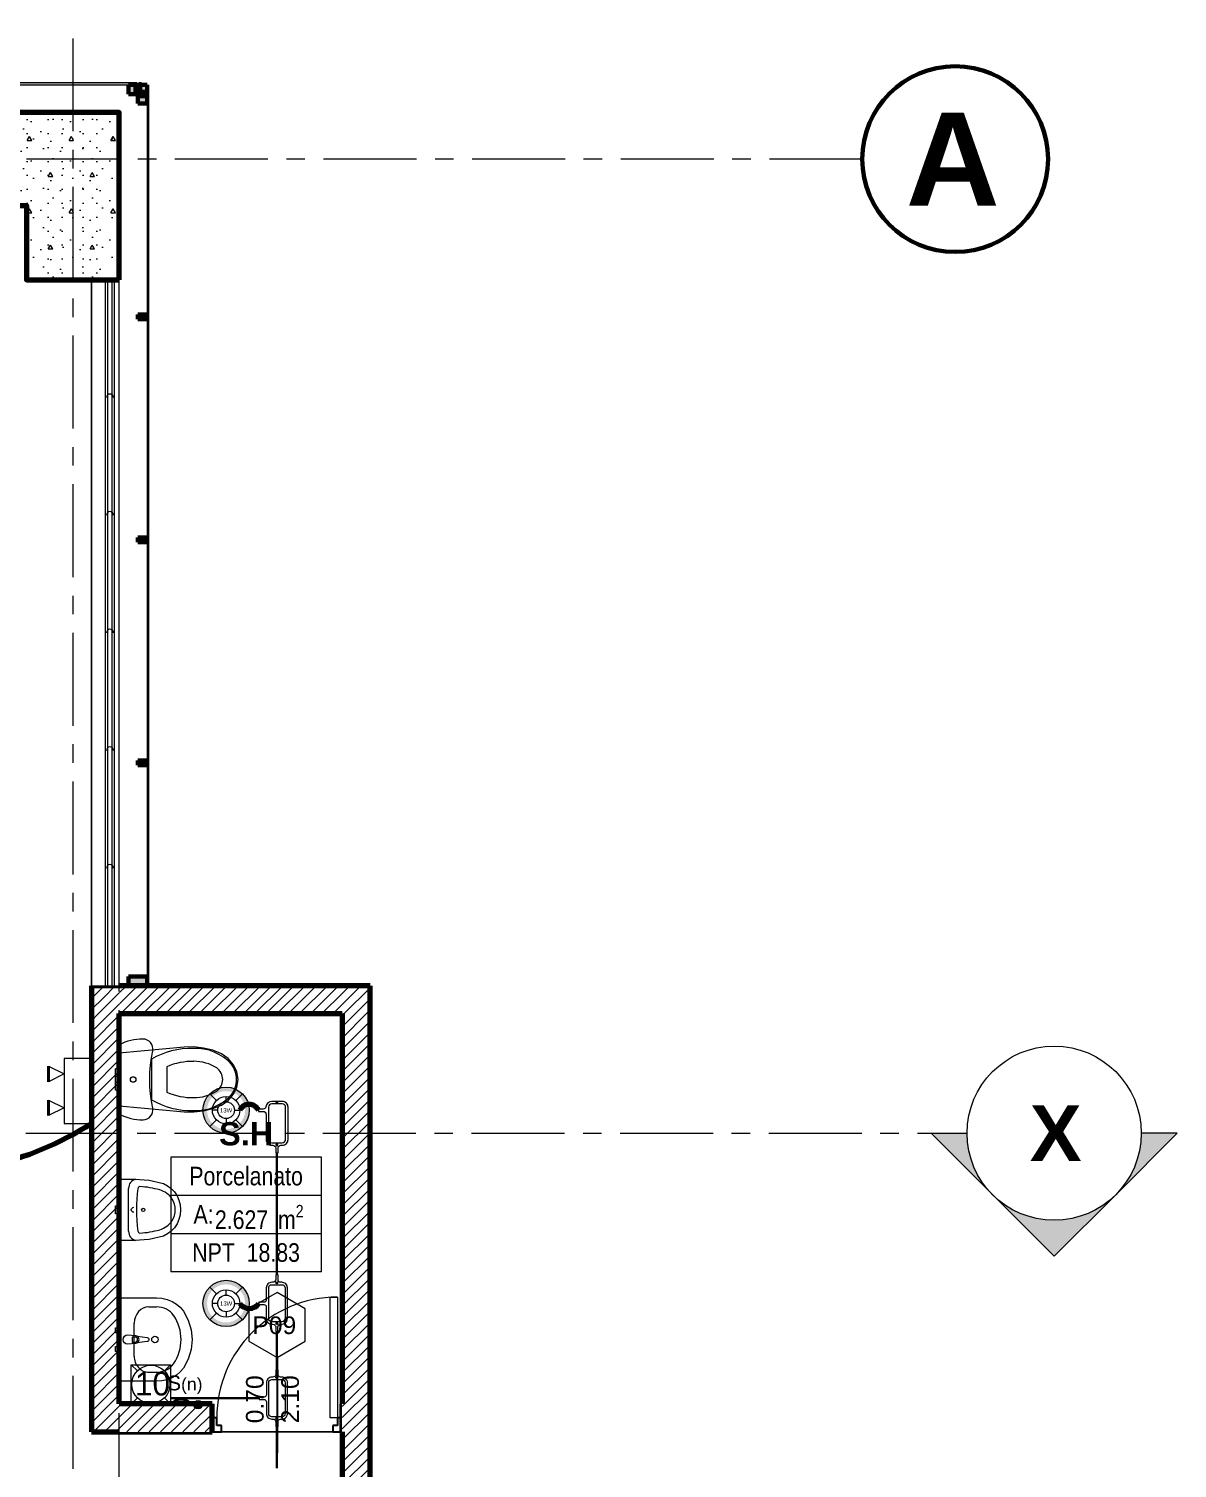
# Model space of a CAD drawing. Header units: inches. Extents: x -38 to 5698, y -33 to 92.
# Drawn here: x 421.08 to 427.27, y 32.6 to 40.35 of the extents above; entities that cross this region are included whole.
import ezdxf
from ezdxf.lldxf.tags import DXFTag

# ---------------------------------------------------------------- set-up
doc = ezdxf.new("R2010")
doc.units = ezdxf.units.IN
doc.header["$MEASUREMENT"] = 0
doc.set_wipeout_variables(frame=1)
for name, pattern in [('CONTINUA', [0]), ('Hidden Line', [0.195611, 0.141111, -0.0545]), ('Punto & Raya', [0.65, 0.5, -0.075, 0, -0.075]), ('Rayas', [0.282222, 0.141111, -0.141111]), ('Wipeout_Contour', [1, 0, -1])]:
    doc.linetypes.add(name, pattern=pattern)
for name, color, linetype, lineweight in [('00 IE CKTO TOMAS', 111, 'Rayas', 18), ('00_IE_Luminarias', 6, 'Continuous', 30), ('01 IE LUM LED AD DN570C', 1, 'Continuous', 13), ('ALUMBRADO_CONDUIT', 30, 'CONDUIT1', 30), ('ALUMBRADO_PVC', 6, 'PVC1', 30), ('Bancas', 1, 'Continuous', 13), ('Cable Alumbrado', 150, 'Continuous', 30), ('CABLEADO EXT.', 3, 'PVCSUBT', 30), ('pulsador', 4, 'Continuous', 40), ('Simb_Alumbrado', 140, 'CONTINUA', 30)]:
    doc.layers.add(name, color=color, linetype=linetype, lineweight=lineweight)
for name, color, linetype in [('02 _ ARQ _ ALB _ Ejes Generales', 7, 'Continuous'), ('02 _ ARQ _ ALB _ Muros Interiores', 7, 'Continuous'), ('02 _ ARQ _ ZON _ Espacio.3D', 7, 'Continuous'), ('08 _ STR _ EXT _ 06 Columnas', 7, 'Continuous'), ('08 _ STR _ EXT _ 07 Losa Aligerada', 7, 'Continuous'), ('08 _ STR _ EXT _ 09 Vigas', 7, 'Continuous'), ('Acabado - Muros', 7, 'Continuous'), ('Estructura - 04 MURO', 7, 'Continuous'), ('Interior - Escaleras & Barandillas', 7, 'Continuous'), ('Interior - Sanitarios', 7, 'Continuous'), ('Marcador - Secciones', 251, 'Continuous')]:
    doc.layers.add(name, color=color, linetype=linetype)
doc.styles.add('Annotative', font='arial.ttf')
doc.styles.add('Estilo_Generado_1', font='swisseb.ttf')
doc.styles.add('Estilo_Generado_4', font='swisse.ttf')
doc.styles.add('Estilo_Generado_8', font='arialbd.ttf')
doc.styles.add('Estilo_Generado_9', font='ARIALN.TTF')
doc.styles.add('{18b73a54-fa43-428c-adcb-c1c7bbdf2c84}', font='Simplex.shx')
tags = doc.linetypes.add('CONDUIT', pattern='A,1.5,-0.210535,["con",{18b73a54-fa43-428c-adcb-c1c7bbdf2c84},S=0.2,R=0,X=0,Y=-0.065594],-0.702384', length=2.412919).pattern_tags.tags
tags[6] = DXFTag(74, 10)
tags = doc.linetypes.add('CONDUIT1', pattern='A,1,-0.19772,["con",{18b73a54-fa43-428c-adcb-c1c7bbdf2c84},S=0.2,R=0,X=0,Y=-0.065594],-0.593642', length=1.791362).pattern_tags.tags
tags[6] = DXFTag(74, 10)
tags = doc.linetypes.add('PVC1', pattern='A,1,-0.19772,["PVC",{18b73a54-fa43-428c-adcb-c1c7bbdf2c84},S=0.13,R=0,X=0,Y=-0.061851],-0.507647', length=1.705367).pattern_tags.tags
tags[6] = DXFTag(74, 10)
tags = doc.linetypes.add('PVCSUBT', pattern='A,0.6,-0.3,0.6,-0.075691,["PVC",Standard,S=0.2,R=0,X=0,Y=-0.093724],-0.621005', length=2.196696).pattern_tags.tags
tags[10] = DXFTag(74, 10)
pattern_1 = [(45, (370.000046, 6e-09), (-0.030052038, 0.030052038), [])]

# ---------------------------------------------------------------- blocks, each defined once
blk = doc.blocks.new('LUM DN570C')
at = {"layer": '01 IE LUM LED AD DN570C'}
h = blk.add_hatch(color=256, dxfattribs=at)
edge = h.paths.add_edge_path()
edge.add_arc((0, 0), 0.1344, 0, 360)
edge = h.paths.add_edge_path(flags=17)
edge.add_arc((0, 0), 0.1108, 0, 360)
for p, q in [((-0.0561, 0.0563), (-0.0949, 0.0952)), ((0.0561, 0.0563), (0.0949, 0.0952)), ((-0.0561, -0.0563), (-0.0949, -0.0952)), ((0.0561, -0.0563), (0.0949, -0.0952))]:
    blk.add_line(p, q, dxfattribs=at)
at = {"layer": '01 IE LUM LED AD DN570C', "ltscale": 0.4}
for p, q in [((-0.0487, 0), (-0.0795, 0)), ((0, 0.0487), (0, 0.0795)), ((0.0487, 0), (0.0795, 0)), ((0, -0.0487), (0, -0.0795))]:
    blk.add_line(p, q, dxfattribs=at)
at = {"layer": '01 IE LUM LED AD DN570C'}
for radius in [0.1344, 0.0795]:
    blk.add_circle((0, 0), radius, dxfattribs=at)
at = {"layer": '01 IE LUM LED AD DN570C', "ltscale": 0.4}
blk.add_circle((0, 0), 0.0487, dxfattribs=at)
at = {"color": 1, "linetype": 'ByBlock', "lineweight": 80, "insert": (-0.0353, 0.0117), "char_height": 0.025, "width": 0.622217, "attachment_point": 1}
blk.add_mtext('13W ', dxfattribs=at)
blk = doc.blocks.new('luz de emergencia')
at = {"color": 5, "lineweight": 40}
for p, q in [((164.1493, 48.9365, -0.0001), (164.2333, 48.9365, -0.0001)), ((164.3313, 48.9365, -0.0001), (164.4153, 48.9365, -0.0001))]:
    blk.add_line(p, q, dxfattribs=at)
at = {"layer": '00_IE_Luminarias', "color": 5, "linetype": 'Continuous', "lineweight": 13}
for p, q in [((164.1913, 49.0205, -0.0001), (164.1493, 48.9365, -0.0001)), ((164.2333, 48.9365, -0.0001), (164.1913, 49.0205, -0.0001)), ((164.3733, 49.0205, -0.0001), (164.3313, 48.9365, -0.0001)), ((164.4153, 48.9365, -0.0001), (164.3733, 49.0205, -0.0001))]:
    blk.add_line(p, q, dxfattribs=at)
at = {"layer": '00_IE_Luminarias', "color": 5, "linetype": 'Continuous', "lineweight": 13, "elevation": -0.0001}
blk.add_lwpolyline([(164.4573, 49.0205), (164.1073, 49.0205), (164.1073, 49.1666), (164.4573, 49.1665)], close=True, dxfattribs=at)
blk = doc.blocks.new('oval t')
at = {"layer": 'Simb_Alumbrado', "lineweight": 13}
blk.add_lwpolyline([(0.0141, 0.0102, -0.414214), (0.0041, 0.0202), (0.0041, 0.0416), (-0.0056, 0.0416), (-0.0056, 0.0202, -0.414214), (-0.0156, 0.0102), (-0.0659, 0.0102, 0.414214), (-0.0899, -0.0138), (-0.0899, -0.0183, -0.414214), (-0.1019, -0.0303), (-0.1213, -0.0303), (-0.1213, -0.04), (-0.1016, -0.04, -0.451917), (-0.0897, -0.0535, 0.451917), (-0.0659, -0.0805), (0.0659, -0.0805, 0.414214), (0.0899, -0.0566), (0.0899, -0.0512, -0.398753), (0.1019, -0.0401), (0.1213, -0.0401), (0.1213, -0.0304), (0.1019, -0.0304, -0.368669), (0.0899, -0.0176), (0.0899, -0.0138, 0.414214), (0.0659, 0.0102), (0.0141, 0.0102)], format="xyb", dxfattribs=at)
blk.add_lwpolyline([(-0.0659, 0), (0.0659, 0, -0.414214), (0.0797, -0.0138), (0.0797, -0.0566, -0.414214), (0.0659, -0.0703), (-0.0659, -0.0703, -0.414214), (-0.0797, -0.0566), (-0.0797, -0.0138, -0.414214)], format="xyb", close=True, dxfattribs=at)
for points in [[(-0.0911, -0.0352), (-0.0828, -0.0352)], [(-0.0869, -0.031), (-0.0869, -0.0394)], [(0.0837, -0.0352), (0.0921, -0.0352)], [(0.0879, -0.031), (0.0879, -0.0394)]]:
    blk.add_lwpolyline(points, dxfattribs=at)
for centre in [(-0.0869, -0.0352), (0.0879, -0.0352)]:
    blk.add_circle(centre, 0.00419, dxfattribs=at)
blk = doc.blocks.new('CAJA OVAL TIPO L')
at = {"layer": 'Simb_Alumbrado', "lineweight": 13}
blk.add_lwpolyline([(-0.0491, -0.079), (-0.0491, -0.0343, -0.380413), (-0.0258, -0.0088), (-0.0258, -0.0088, 0.341426), (-0.0164, 0.0033), (-0.0164, 0.0236), (-0.0063, 0.0236), (-0.0063, 0.0033, 0.414214), (0.0063, -0.0092), (0.1138, -0.0092, -0.414214), (0.1388, -0.0343), (0.1388, -0.0382, 0.414214), (0.1513, -0.0508), (0.1716, -0.0508), (0.1716, -0.0609), (0.1513, -0.0609, 0.414214), (0.1388, -0.0734), (0.1388, -0.079, -0.414214), (0.1138, -0.104), (-0.0241, -0.104, -0.414214), (-0.0491, -0.079, 0.414214)], format="xyb", dxfattribs=at)
for points in [[(-0.0483, -0.0558), (-0.0395, -0.0558)], [(-0.0439, -0.0514), (-0.0439, -0.0602)], [(0.1323, -0.0558), (0.1411, -0.0558)], [(0.1367, -0.0514), (0.1367, -0.0602)]]:
    blk.add_lwpolyline(points, dxfattribs=at)
blk.add_lwpolyline([(-0.0241, -0.0199), (0.1138, -0.0199, -0.414214), (0.1282, -0.0343), (0.1282, -0.079, -0.414214), (0.1138, -0.0934), (-0.0241, -0.0934, -0.414214), (-0.0384, -0.079), (-0.0384, -0.0343, -0.414214)], format="xyb", close=True, dxfattribs=at)
for centre in [(-0.0439, -0.0558), (0.1367, -0.0558)]:
    blk.add_circle(centre, 0.00438, dxfattribs=at)
blk = doc.blocks.new('ii3t')
at = {"layer": 'Simb_Alumbrado', "lineweight": 5}
h = blk.add_hatch(color=3, dxfattribs=at)
edge = h.paths.add_edge_path()
edge.add_arc((0, 0), 0.0164, 0, 360)
blk.add_circle((0, 0), 0.0164, dxfattribs=at)
blk = doc.blocks.new('100x100x80 adosado')
at = {"layer": 'Simb_Alumbrado', "lineweight": 13}
blk.add_lwpolyline([(-0.0768, 0.0788), (0.0194, 0.0788), (0.0194, -0.0174), (-0.0768, -0.0174)], close=True, dxfattribs=at)
at = {"layer": 'Simb_Alumbrado', "lineweight": 9}
for points in [[(-0.0768, 0.0788), (-0.0618, 0.0638)], [(0.0043, 0.0638), (0.0194, 0.0788)], [(-0.0768, -0.0174), (-0.0618, -0.0023)], [(0.0043, -0.0023), (0.0194, -0.0174)]]:
    blk.add_lwpolyline(points, dxfattribs=at)
blk.add_circle((-0.0287, 0.0307), 0.0467, dxfattribs=at)
at = {"layer": 'Simb_Alumbrado', "lineweight": 9, "insert": (-0.0677, 0.0612), "char_height": 0.05773, "attachment_point": 1}
blk.add_mtext_dynamic_manual_height_columns('10', width=0.119989, gutter_width=12.5, heights=[0], dxfattribs=at)

msp = doc.modelspace()

# ---------------------------------------------------------------- hatches: boundary and pattern name
at = {"layer": 'Acabado - Muros', "linetype": 'Continuous', "lineweight": 9}
for points in [[(420.475, 40.06), (420.475, 40.05), (421.665, 40.05), (421.665, 40.06)], [(421.675, 40.06), (421.675, 40.05), (421.69, 40.05), (421.69, 40.06)], [(421.73, 40.02), (421.72, 40.02), (421.72, 40.0055), (421.73, 40.0055)], [(421.73, 39.9955), (421.72, 39.9955), (421.72, 38.8055), (421.73, 38.8055)], [(421.73, 38.7955), (421.72, 38.7955), (421.72, 37.6055), (421.73, 37.6055)], [(421.73, 37.5955), (421.72, 37.5955), (421.72, 36.4055), (421.73, 36.4055)], [(421.73, 36.3955), (421.72, 36.3955), (421.72, 35.2305), (421.73, 35.2305)]]:
    msp.add_hatch(color=250, dxfattribs=at).paths.add_polyline_path(points)
at = {"layer": 'Acabado - Muros', "linetype": 'Continuous', "lineweight": 0}
for points in [[(421.62, 40), (421.72, 40), (421.72, 40.05), (421.62, 40.05)], [(421.6575, 40), (421.6825, 40), (421.6825, 40.05), (421.6575, 40.05)], [(421.67, 39.95), (421.72, 39.95), (421.72, 40.05), (421.67, 40.05)], [(421.67, 40.013), (421.67, 39.988), (421.72, 39.988), (421.72, 40.013)], [(421.67, 38.813), (421.67, 38.788), (421.72, 38.788), (421.72, 38.813)], [(421.67, 37.613), (421.67, 37.588), (421.72, 37.588), (421.72, 37.613)], [(421.67, 36.413), (421.67, 36.388), (421.72, 36.388), (421.72, 36.413)], [(421.62, 35.2505), (421.62, 35.2005), (421.72, 35.2005), (421.72, 35.2505)]]:
    msp.add_hatch(color=254, dxfattribs=at).paths.add_polyline_path(points)
at = {"layer": 'Marcador - Secciones', "linetype": 'Continuous', "lineweight": 13}
for points in [[(425.9403, 34.4067), (426.2715, 34.0755, -0.198912), (426.1343, 34.4067)], [(427.2653, 34.4067), (427.0712, 34.4067, -0.198912), (426.934, 34.0755)], [(426.934, 34.0755, -0.414214), (426.2715, 34.0755), (426.6028, 33.7442)]]:
    msp.add_hatch(color=7, dxfattribs=at).paths.add_polyline_path(points)

# ---------------------------------------------------------------- linework, layer by layer
at = {"layer": '02 _ ARQ _ ALB _ Ejes Generales', "color": 251, "linetype": 'Punto & Raya', "lineweight": 13}
for p, q in [((421.32, 45.9), (421.32, 2.05)), ((425.57, 39.65), (374.8454, 39.65))]:
    msp.add_line(p, q, dxfattribs=at)
at = {"layer": '02 _ ARQ _ ALB _ Ejes Generales', "color": 7, "linetype": 'Continuous', "lineweight": 60}
msp.add_circle((426.07, 39.65), 0.5, dxfattribs=at)
at = {"layer": '02 _ ARQ _ ZON _ Espacio.3D', "color": 252, "linetype": 'Continuous', "lineweight": 13}
for p, q in [((422.6591, 34.2777), (421.8471, 34.2777)), ((421.8471, 34.2777), (421.8471, 33.66)), ((422.6591, 33.66), (422.6591, 34.2777)), ((422.6591, 34.0718), (421.8471, 34.0718)), ((421.8471, 33.8659), (422.6591, 33.8659)), ((422.6591, 33.66), (421.8471, 33.66))]:
    msp.add_line(p, q, dxfattribs=at)
at = {"layer": '02 _ ARQ _ ZON _ Espacio.3D', "color": 254, "linetype": 'Continuous', "lineweight": 0, "flags": 128}
msp.add_lwpolyline([(421.07, 30.7), (421.42, 30.7), (421.42, 31.9), (422.7701, 31.8991), (422.7701, 32.7991), (421.42, 32.7991), (421.42, 39), (421.07, 39)], dxfattribs=at)
at = {"layer": '02 _ ARQ _ ZON _ Espacio.3D', "color": 9, "linetype": 'Continuous', "lineweight": 5, "flags": 128}
msp.add_lwpolyline([(421.57, 32.9491), (422.0701, 32.9491), (422.0701, 32.7991), (422.7701, 32.7991), (422.7701, 35.0505), (421.5701, 35.0505)], close=True, dxfattribs=at)
at = {"layer": '08 _ STR _ EXT _ 07 Losa Aligerada', "color": 254, "linetype": 'Continuous', "lineweight": 18, "flags": 128}
for points in [[(421.57, 26.75), (421.57, 39.9), (405.9259, 39.9), (405.9259, 40.9), (401.2188, 40.9), (401.2188, 39.9), (396.1353, 39.9)], [(421.57, 29.7), (422.92, 29.7), (422.92, 35.2005), (421.57, 35.2005)]]:
    msp.add_lwpolyline(points, dxfattribs=at)
at = {"layer": '08 _ STR _ EXT _ 09 Vigas', "color": 251, "linetype": 'Hidden Line', "lineweight": 13}
msp.add_line((379.07, 39.9), (421.57, 39.9), dxfattribs=at)
at = {"layer": 'Acabado - Muros', "color": 7, "linetype": 'Continuous', "lineweight": 60}
for p, q in [((421.62, 40.05), (421.62, 40)), ((421.72, 40.05), (421.62, 40.05)), ((421.72, 40), (421.62, 40)), ((421.6575, 40.05), (421.6575, 40)), ((421.67, 40.05), (421.67, 39.95)), ((421.67, 40.013), (421.67, 39.988)), ((421.72, 40.013), (421.67, 40.013)), ((421.72, 39.988), (421.67, 39.988)), ((421.6825, 40.05), (421.6825, 40)), ((421.72, 40.05), (421.72, 40.013)), ((421.72, 40.05), (421.72, 39.95)), ((421.72, 40), (421.72, 39.988)), ((421.72, 39.95), (421.67, 39.95)), ((421.67, 38.813), (421.67, 38.788)), ((421.72, 38.813), (421.67, 38.813)), ((421.72, 38.788), (421.67, 38.788)), ((421.72, 38.813), (421.72, 38.788)), ((421.67, 37.613), (421.67, 37.588)), ((421.72, 37.613), (421.67, 37.613)), ((421.72, 37.588), (421.67, 37.588)), ((421.72, 37.613), (421.72, 37.588)), ((421.67, 36.413), (421.67, 36.388)), ((421.72, 36.413), (421.67, 36.413)), ((421.72, 36.388), (421.67, 36.388)), ((421.72, 36.413), (421.72, 36.388)), ((421.62, 35.2505), (421.62, 35.2005)), ((421.72, 35.2505), (421.62, 35.2505)), ((421.72, 35.2005), (421.62, 35.2005)), ((421.72, 35.2505), (421.72, 35.2005))]:
    msp.add_line(p, q, dxfattribs=at)
at = {"layer": 'Acabado - Muros', "color": 7, "linetype": 'Continuous', "lineweight": 13, "flags": 128}
for points in [[(420.475, 40.06), (420.475, 40.05), (421.665, 40.05), (421.665, 40.06)], [(421.675, 40.06), (421.675, 40.05), (421.69, 40.05), (421.69, 40.06)], [(421.73, 40.02), (421.72, 40.02), (421.72, 40.0055), (421.73, 40.0055)], [(421.73, 39.9955), (421.72, 39.9955), (421.72, 38.8055), (421.73, 38.8055)], [(421.73, 38.7955), (421.72, 38.7955), (421.72, 37.6055), (421.73, 37.6055)], [(421.73, 37.5955), (421.72, 37.5955), (421.72, 36.4055), (421.73, 36.4055)], [(421.73, 36.3955), (421.72, 36.3955), (421.72, 35.2305), (421.73, 35.2305)]]:
    msp.add_lwpolyline(points, close=True, dxfattribs=at)
at = {"layer": 'ALUMBRADO_CONDUIT', "color": 30, "lineweight": 30, "ltscale": 0.4, "true_color": 0xf26722}
for p, q in [((422.4187, 34.301), (422.4186, 33.6434)), ((422.4189, 33.1327), (422.4188, 33.3392)), ((422.4189, 32.6033), (422.4188, 32.8285))]:
    msp.add_line(p, q, dxfattribs=at)
at = {"layer": 'CABLEADO EXT.', "color": 3, "lineweight": 80}
for centre, radius, start, end in [((422.2689, 34.5065), 0.0556, 25.45713, 154.54287), ((422.2705, 33.528), 0.0641, 216.0183, 323.9817)]:
    msp.add_arc(centre, radius, start, end, dxfattribs=at)
at = {"layer": 'Estructura - 04 MURO', "color": 165, "linetype": 'Continuous', "lineweight": 15}
for p, q in [((422.705, 32.8741), (422.705, 33.5241)), ((422.705, 33.5241), (422.745, 33.5241)), ((422.745, 33.5241), (422.745, 32.8741)), ((422.745, 32.8741), (422.705, 32.8741))]:
    msp.add_line(p, q, dxfattribs=at)
at = {"layer": 'Estructura - 04 MURO', "color": 152, "linetype": 'Continuous', "lineweight": 25}
msp.add_line((422.42, 33.1991), (422.42, 32.6866), dxfattribs=at)
at = {"layer": 'Estructura - 04 MURO', "color": 7, "linetype": 'Continuous', "lineweight": 80}
msp.add_line((422.77, 32.7991), (422.77, 32.9491), dxfattribs=at)
at = {"layer": 'Estructura - 04 MURO', "color": 165, "linetype": 'Continuous', "lineweight": 25}
for p, q in [((422.77, 32.8741), (422.745, 32.8741)), ((422.745, 32.8741), (422.745, 32.8341)), ((422.77, 32.7991), (422.77, 32.8741)), ((422.12, 32.7991), (422.12, 32.8341)), ((422.745, 32.8341), (422.72, 32.8341)), ((422.72, 32.8341), (422.72, 32.7991)), ((422.72, 32.7991), (422.77, 32.7991))]:
    msp.add_line(p, q, dxfattribs=at)
at = {"layer": 'Estructura - 04 MURO', "color": 251, "linetype": 'Continuous', "lineweight": 13, "flags": 128}
msp.add_lwpolyline([(422.42, 33.5491), (422.2685, 33.4616), (422.2685, 33.2866), (422.42, 33.1991), (422.5716, 33.2866), (422.5716, 33.4616)], close=True, dxfattribs=at)
at = {"layer": 'Interior - Sanitarios', "color": 205, "linetype": 'Continuous', "lineweight": 13}
for p, q in [((421.7431, 34.8047), (421.7431, 34.6958)), ((421.8256, 34.7646), (421.8256, 34.6958)), ((421.7431, 34.6958), (421.7431, 34.5869)), ((421.8256, 34.6958), (421.8256, 34.627)), ((421.6201, 33.8792), (421.6201, 34.1091)), ((421.7299, 33.4717), (421.7699, 33.4717)), ((421.6505, 33.2068), (421.6505, 33.3848)), ((421.6553, 33.3094), (421.6405, 33.3094)), ((421.6405, 33.3094), (421.6405, 33.2822)), ((421.6405, 33.2822), (421.6553, 33.2822)), ((421.7299, 33.1199), (421.7699, 33.1199))]:
    msp.add_line(p, q, dxfattribs=at)
at = {"layer": 'Interior - Sanitarios', "color": 205, "linetype": 'Continuous', "lineweight": 13, "flags": 128}
msp.add_lwpolyline([(421.6484, 33.9807, -1), (421.6484, 34.0077, -1)], format="xyb", dxfattribs=at)
at = {"layer": 'Interior - Sanitarios', "color": 205, "linetype": 'Continuous', "lineweight": 13}
msp.add_circle((421.7624, 33.2958), 0.0175, dxfattribs=at)
at = {"layer": 'Interior - Sanitarios', "color": 175, "linetype": 'Continuous', "lineweight": 13}
for centre, radius, start, end in [((421.6553, 33.2958), 0.0136, 270, 90), ((421.6556, 33.2958), 0.0211, 302.77103, 57.22897)]:
    msp.add_arc(centre, radius, start, end, dxfattribs=at)
at = {"layer": 'Interior - Sanitarios', "color": 205, "linetype": 'Continuous', "lineweight": 13}
for centre, major_axis, ratio, start_param, end_param in [((421.9823, 34.6063), (0.2571, 0), 0.999377, 0.725935, 1.626524), ((421.9579, 34.4377), (0.4255, 0), 0.999377, 1.547178, 2.100199), ((421.9676, 34.4313), (0.3624, 0), 0.999377, 1.557891, 1.973619), ((421.9716, 34.5609), (0.2328, 0), 0.999377, 1.009878, 1.567543), ((422.0488, 34.695), (0.0783, 0), 0.999377, 0.010391, 0.933696), ((422.0628, 34.695), (0.1386, 0), 0.999377, 0.005861, 0.632505), ((422.0488, 34.6966), (0.0783, 0), 0.999377, 5.34949, 6.272794), ((422.0628, 34.6966), (0.1386, 0), 0.999377, 5.650681, 6.277325), ((421.9579, 34.9539), (0.4255, 0), 0.999377, 4.182984, 4.736005), ((421.9676, 34.9603), (0.3624, 0), 0.999377, 4.309564, 4.725291), ((421.9823, 34.7853), (0.2571, 0), 0.999377, 4.656658, 5.557246), ((421.9716, 34.8307), (0.2328, 0), 0.999377, 4.715638, 5.273303), ((421.6679, 34.1091), (0, 0.0513), 0.93164, 0.221788, 1.570796), ((422.413, 33.9942), (0, 0.806), 0.93164, 1.428537, 1.713056), ((421.6819, 34.106), (0, 0.0133), 0.93164, 0.085797, 1.387931), ((421.6535, 33.5542), (0, 0.5658), 0.93164, 6.025138, 6.231302), ((421.7512, 33.9646), (0, 0.1423), 0.93164, 5.375998, 6.001918), ((421.7725, 33.9942), (0, 0.1065), 0.93164, 4.135515, 5.289263), ((421.6679, 33.8792), (0, 0.0513), 0.93164, 1.570796, 2.919805), ((421.6819, 33.8823), (0, 0.0133), 0.93164, 1.753661, 3.055796), ((421.6535, 34.4341), (0, 0.5658), 0.93164, 3.193476, 3.39964), ((421.7512, 34.0238), (0, 0.1423), 0.93164, 3.42286, 4.04878), ((421.7299, 33.3847), (0, 0.087), 0.9125, 0, 1.570796), ((421.7699, 33.3848), (0.1057, 0), 0.821452, 0.496975, 1.570796), ((421.57, 33.2958), (0.3331, 0), 0.821452, 5.78621, 6.78016), ((421.7299, 33.2069), (0, 0.087), 0.9125, 1.570796, 3.141593), ((421.7699, 33.2068), (0.1057, 0), 0.821452, 4.712389, 5.78621)]:
    msp.add_ellipse(centre, major_axis=major_axis, ratio=ratio, start_param=start_param, end_param=end_param, dxfattribs=at)
for centre, major_axis, ratio in [((421.645, 34.6958), (0, 0.015), 0.999724), ((421.6991, 33.9938), (0, 0.00926), 0.93164)]:
    msp.add_ellipse(centre, major_axis=major_axis, ratio=ratio, dxfattribs=at)
at = {"layer": 'Marcador - Secciones', "color": 7, "linetype": 'Continuous', "lineweight": 13}
msp.add_line((426.6028, 33.7442), (425.9403, 34.4067), dxfattribs=at)
at = {"layer": 'Marcador - Secciones', "color": 7, "linetype": 'Continuous', "lineweight": 13, "flags": 128}
for points in [[(425.9403, 34.4067), (426.1343, 34.4067, 0.198912)], [(426.934, 34.0755), (427.2653, 34.4067), (427.0712, 34.4067, -0.198912)]]:
    msp.add_lwpolyline(points, format="xyb", dxfattribs=at)
msp.add_lwpolyline([(426.6028, 33.7442), (426.934, 34.0755)], dxfattribs=at)
at = {"layer": 'Marcador - Secciones', "color": 7, "linetype": 'Continuous', "lineweight": 13}
msp.add_circle((426.6028, 34.4067), 0.4685, dxfattribs=at)

# ---------------------------------------------------------------- block references
at = {"layer": '01 IE LUM LED AD DN570C', "color": 1, "lineweight": 5, "xscale": 0.9263905751172247, "yscale": 0.9263905751172247, "zscale": 0.9263905751172247}
for p in [(422.1451, 34.5304), (422.1451, 33.4903)]:
    msp.add_blockref('LUM DN570C', p, dxfattribs=at)
at = {"layer": 'ALUMBRADO_CONDUIT', "linetype": 'CONDUIT', "lineweight": 30, "xscale": -1.253906979044094, "yscale": 1.253906979044094, "zscale": 1.253906979044094, "rotation": 90}
msp.add_blockref('CAJA OVAL TIPO L', (422.3487, 34.5162), dxfattribs=at)
at = {"layer": 'Bancas', "color": 252, "true_color": 0x939598, "xscale": 1.253906979044094, "yscale": 1.253906979044094, "zscale": 1.253906979044094, "rotation": 90}
for p in [(422.3745, 33.4913), (422.3747, 32.9806)]:
    msp.add_blockref('oval t', p, dxfattribs=at)

# ---------------------------------------------------------------- texts
at = {"layer": '00 IE CKTO TOMAS', "insert": (421.8285, 33.002), "char_height": 0.08, "width": 0.768045, "attachment_point": 7, "style": 'Annotative'}
msp.add_mtext('S{\\H0.84375x;(n)}', dxfattribs=at)
at = {"layer": '02 _ ARQ _ ALB _ Ejes Generales', "color": 7, "lineweight": 30, "insert": (425.8049, 39.9), "char_height": 0.5, "attachment_point": 1, "style": 'Estilo_Generado_1'}
msp.add_mtext('\\A1;{\\pql;\\pt0;\\fSwis721 Ex BT|b1|i0|c0|p34;A}', dxfattribs=at)
at = {"layer": '02 _ ARQ _ ZON _ Espacio.3D', "color": 252, "lineweight": 25, "attachment_point": 2}
for s, insert, char_height, style in [('\\A1;{\\pqc;\\pt0;\\fArial|b1|i0|c0|p34;S.H}', (422.2531, 34.4661), 0.125, 'Estilo_Generado_8'), ('\\A1;{\\pqc;\\pt0;\\fArial Narrow|b0|i0|c0|p34;Porcelanato}', (422.2531, 34.2258), 0.1, 'Estilo_Generado_9'), ('\\A1;{\\pqc;\\pt0;\\fArial Narrow|b0|i0|c0|p34;A: }', (422.024, 34.0199), 0.1, 'Estilo_Generado_9'), ('\\A1;{\\pqc;\\pt0,0.3;\\fArial Narrow|b0|i0|c0|p34;2.627\\fArial Narrow|b0|i0|c0|p34;\\A1{\\H.66x;\\S^  ;}\\fArial Narrow|b0|i0|c0|p34; m\\fArial Narrow|b0|i0|c0|p34;\\A1{\\H.66x;\\S2^  ;}}', (422.3237, 34.0204), 0.1, 'Estilo_Generado_9'), ('\\A1;{\\pqc;\\pt0;\\fArial Narrow|b0|i0|c0|p34;NPT  18.83}', (422.2531, 33.8145), 0.1, 'Estilo_Generado_9')]:
    msp.add_mtext(s, dxfattribs=dict(at, insert=insert, char_height=char_height, style=style))
at = {"layer": 'Estructura - 04 MURO', "color": 251, "lineweight": 25, "char_height": 0.095, "attachment_point": 7, "style": 'Estilo_Generado_4'}
for s, insert, rotation in [('\\A1;{\\pql;\\pt0;\\fSwis721 Ex BT|b0|i0|c0|p34;P09\\fSwis721 Ex BT|b0|i0|c0|p34;\\fSwis721 Ex BT|b0|i0|c0|p34;\\fSwis721 Ex BT|b0|i0|c0|p34;}', (422.2867, 33.324), 359.99998), ('\\A1;{\\pql;\\pt0;\\fSwis721 Ex BT|b0|i0|c0|p34;0.70\\fSwis721 Ex BT|b0|i0|c0|p34;\\A1{\\H.66x;\\S^  ;}\\fSwis721 Ex BT|b0|i0|c0|p34;\\fSwis721 Ex BT|b0|i0|c0|p34;}', (422.375, 32.8451), 89.99998), ('\\A1;{\\pql;\\pt0;\\fSwis721 Ex BT|b0|i0|c0|p34;2.10\\fSwis721 Ex BT|b0|i0|c0|p34;\\A1{\\H.66x;\\S^  ;}\\fSwis721 Ex BT|b0|i0|c0|p34;\\fSwis721 Ex BT|b0|i0|c0|p34;}', (422.565, 32.8451), 89.99998)]:
    msp.add_mtext(s, dxfattribs=dict(at, insert=insert, rotation=rotation))
at = {"layer": 'Marcador - Secciones', "color": 5, "lineweight": 25, "insert": (426.7509, 34.2567), "char_height": 0.3, "attachment_point": 9, "style": 'Estilo_Generado_1'}
msp.add_mtext('\\A1;{\\pqr;\\pt0;\\fSwis721 Ex BT|b1|i0|c0|p34;X}', dxfattribs=at)

# ---------------------------------------------------------------- next in the draw order: wipeouts: each hides what was drawn before it
at = {"color": 254, "linetype": 'Wipeout_Contour', "lineweight": 0, "ltscale": 9804.178614}
msp.add_wipeout([(421.4201, 35.2005), (421.4201, 35.0505), (421.5701, 35.0505)], dxfattribs=at).dxf.layer = 'Estructura - 04 MURO'
at = {"color": 254, "linetype": 'Wipeout_Contour', "lineweight": 0, "ltscale": 9807.378331}
msp.add_wipeout([(422.77, 35.0505), (422.92, 35.0505), (422.92, 35.2005)], dxfattribs=at).dxf.layer = 'Estructura - 04 MURO'
at = {"color": 254, "linetype": 'Wipeout_Contour', "lineweight": 0, "ltscale": 9803.258637}
msp.add_wipeout([(421.57, 32.9491), (421.42, 32.7991), (421.57, 32.7991)], dxfattribs=at).dxf.layer = 'Estructura - 04 MURO'

# ---------------------------------------------------------------- next in the draw order: hatches: boundary and pattern name
at = {"layer": 'Estructura - 04 MURO', "linetype": 'Continuous', "lineweight": 5}
h = msp.add_hatch(dxfattribs=at)
h.set_pattern_fill('LADRILLO_COMÚN_0002', color=252, style=0, pattern_type=2)
h.set_pattern_definition(pattern_1)
h.paths.add_polyline_path([(421.4201, 35.2005), (421.4201, 35.0505), (421.5701, 35.0505)])
h = msp.add_hatch(dxfattribs=at)
h.set_pattern_fill('LADRILLO_COMÚN_0002', color=252, style=0, pattern_type=2)
h.set_pattern_definition(pattern_1)
h.paths.add_polyline_path([(422.77, 35.0505), (422.92, 35.0505), (422.92, 35.2005)])
h = msp.add_hatch(dxfattribs=at)
h.set_pattern_fill('LADRILLO_COMÚN_0002', color=252, style=0, pattern_type=2)
h.set_pattern_definition(pattern_1)
h.paths.add_polyline_path([(421.57, 32.9491), (421.42, 32.7991), (421.57, 32.7991)])

# ---------------------------------------------------------------- next in the draw order: wipeouts: each hides what was drawn before it
at = {"color": 254, "linetype": 'Wipeout_Contour', "lineweight": 0, "ltscale": 9808.240637}
msp.add_wipeout([(422.77, 35.0505), (422.92, 35.2005), (422.77, 35.2005)], dxfattribs=at).dxf.layer = 'Estructura - 04 MURO'

# ---------------------------------------------------------------- next in the draw order: hatches: boundary and pattern name
at = {"layer": 'Estructura - 04 MURO', "linetype": 'Continuous', "lineweight": 5}
h = msp.add_hatch(dxfattribs=at)
h.set_pattern_fill('LADRILLO_COMÚN_0002', color=252, style=0, pattern_type=2)
h.set_pattern_definition(pattern_1)
h.paths.add_polyline_path([(422.77, 35.0505), (422.92, 35.2005), (422.77, 35.2005)])

# ---------------------------------------------------------------- next in the draw order: wipeouts: each hides what was drawn before it
at = {"color": 254, "linetype": 'Wipeout_Contour', "lineweight": 0, "ltscale": 13074.379565}
msp.add_wipeout([(421.5701, 35.0505), (422.77, 35.0505), (422.77, 35.2005), (421.5701, 35.2005)], dxfattribs=at).dxf.layer = 'Estructura - 04 MURO'

# ---------------------------------------------------------------- next in the draw order: hatches: boundary and pattern name
at = {"layer": 'Estructura - 04 MURO', "linetype": 'Continuous', "lineweight": 5}
h = msp.add_hatch(dxfattribs=at)
h.set_pattern_fill('LADRILLO_COMÚN_0002', color=252, style=0, pattern_type=2)
h.set_pattern_definition(pattern_1)
h.paths.add_polyline_path([(421.5701, 35.0505), (422.77, 35.0505), (422.77, 35.2005), (421.5701, 35.2005)])

# ---------------------------------------------------------------- next in the draw order: wipeouts: each hides what was drawn before it
at = {"color": 254, "linetype": 'Wipeout_Contour', "lineweight": 0, "ltscale": 9803.341096}
msp.add_wipeout([(421.4201, 35.2005), (421.5701, 35.0505), (421.5701, 35.2005)], dxfattribs=at).dxf.layer = 'Estructura - 04 MURO'

# ---------------------------------------------------------------- next in the draw order: hatches: boundary and pattern name
at = {"layer": 'Estructura - 04 MURO', "linetype": 'Continuous', "lineweight": 5}
h = msp.add_hatch(dxfattribs=at)
h.set_pattern_fill('LADRILLO_COMÚN_0002', color=252, style=0, pattern_type=2)
h.set_pattern_definition(pattern_1)
h.paths.add_polyline_path([(421.4201, 35.2005), (421.5701, 35.0505), (421.5701, 35.2005)])

# ---------------------------------------------------------------- next in the draw order: linework, layer by layer
at = {"layer": 'Estructura - 04 MURO', "color": 7, "linetype": 'Continuous', "lineweight": 80, "flags": 128}
for points in [[(422.92, 35.2005), (421.4201, 35.2005)], [(421.5701, 35.0505), (422.77, 35.0505)]]:
    msp.add_lwpolyline(points, dxfattribs=at)

# ---------------------------------------------------------------- next in the draw order: wipeouts: each hides what was drawn before it
at = {"color": 254, "linetype": 'Wipeout_Contour', "lineweight": 0, "ltscale": 13071.76906}
msp.add_wipeout([(421.42, 39), (421.42, 35.2005), (421.57, 35.2005), (421.57, 39)], dxfattribs=at).dxf.layer = '02 _ ARQ _ ALB _ Muros Interiores'
at = {"color": 254, "linetype": 'Wipeout_Contour', "lineweight": 0, "ltscale": 13071.632721}
msp.add_wipeout([(421.4201, 35.0505), (421.42, 32.9491), (421.57, 32.9491), (421.5701, 35.0505)], dxfattribs=at).dxf.layer = 'Estructura - 04 MURO'

# ---------------------------------------------------------------- next in the draw order: hatches: boundary and pattern name
at = {"layer": '08 _ STR _ EXT _ 06 Columnas', "linetype": 'Continuous', "lineweight": 9}
h = msp.add_hatch(dxfattribs=at)
h.set_pattern_fill('HORMIGÓN_EN_MASA_0002', style=0, pattern_type=2)
h.set_pattern_definition([(0, (370.00005, 6e-09), (0, 0.3897114), [0.024375, -0.200625]), (0, (370.11255, 0.19486), (0, 0.3897114), [0.024375, -0.200625]), (60, (370.00005, 6e-09), (-0.3375, 0.1948557), [0.024375, -0.200625]), (60, (370.22505, 6e-09), (-0.3375, 0.1948557), [0.024375, -0.200625]), (120, (370.02442, 6e-09), (0.3375, 0.1948557), [0.024375, -0.200625]), (120, (370.24942, 6e-09), (0.3375, 0.1948557), [0.024375, -0.200625]), (0, (370.00005, 0.0375), (0, 0.075), [0, -0.075, 0, -0.1125]), (45, (370.03755, 0.0375), (-0.05303301, 0.05303301), [0, -0.05625, 0, -0.09375])])
h.paths.add_polyline_path([(421.57, 39), (421.57, 39.9), (420.67, 39.9), (420.67, 39.4), (421.07, 39.4), (421.07, 39)])
at = {"layer": 'Estructura - 04 MURO', "linetype": 'Continuous', "lineweight": 5}
h = msp.add_hatch(dxfattribs=at)
h.set_pattern_fill('LADRILLO_COMÚN_0002', color=252, style=0, pattern_type=2)
h.set_pattern_definition(pattern_1)
h.paths.add_polyline_path([(421.4201, 35.0505), (421.42, 32.9491), (421.57, 32.9491), (421.5701, 35.0505)])

# ---------------------------------------------------------------- next in the draw order: linework, layer by layer
at = {"layer": '02 _ ARQ _ ALB _ Muros Interiores', "color": 7, "linetype": 'Continuous', "lineweight": 13, "flags": 128}
for points in [[(421.42, 39), (421.42, 35.2005)], [(421.57, 35.2005), (421.57, 39)], [(421.42, 35.2005), (421.57, 35.2005)]]:
    msp.add_lwpolyline(points, dxfattribs=at)
at = {"layer": '08 _ STR _ EXT _ 06 Columnas', "color": 7, "linetype": 'Continuous', "lineweight": 80, "flags": 128}
msp.add_lwpolyline([(421.57, 39), (421.57, 39.9), (420.67, 39.9), (420.67, 39.4), (421.07, 39.4), (421.07, 39)], close=True, dxfattribs=at)
at = {"layer": 'CABLEADO EXT.', "color": 3, "lineweight": 80}
msp.add_arc((420.4896, 35.9157), 1.7282, 263.30143, 302.57415, dxfattribs=at)
at = {"layer": 'Interior - Escaleras & Barandillas', "color": 161, "linetype": 'Continuous', "lineweight": 13, "flags": 128}
msp.add_lwpolyline([(421.545, 39), (421.495, 39), (421.495, 35.2005), (421.545, 35.2005)], close=True, dxfattribs=at)
for points in [[(421.5075, 39), (421.5075, 35.2005)], [(421.5325, 35.2005), (421.5325, 39)]]:
    msp.add_lwpolyline(points, dxfattribs=at)
for points in [[(421.5388, 38.3667, 1), (421.5013, 38.3667)], [(421.5388, 37.7335, 1), (421.5013, 37.7335)], [(421.5388, 37.1002, 1), (421.5013, 37.1002)], [(421.5388, 36.467, 1), (421.5013, 36.467)], [(421.5388, 35.8337, 1), (421.5013, 35.8337)]]:
    msp.add_lwpolyline(points, format="xyb", dxfattribs=at)
at = {"layer": 'Interior - Sanitarios', "color": 205, "linetype": 'Continuous', "lineweight": 13}
for p, q in [((421.55, 34.6388), (421.55, 34.7528)), ((421.57, 34.7528), (421.55, 34.7528)), ((421.57, 34.7118), (421.55, 34.7118)), ((421.57, 34.6798), (421.55, 34.6798)), ((421.57, 34.6388), (421.55, 34.6388))]:
    msp.add_line(p, q, dxfattribs=at)
at = {"layer": 'Interior - Sanitarios', "color": 205, "linetype": 'Continuous', "lineweight": 13, "flags": 128}
for points in [[(421.57, 34.509), (421.5851, 34.5019), (421.6005, 34.4957), (421.6164, 34.4904), (421.6324, 34.4861), (421.6487, 34.4827), (421.6652, 34.4803), (421.6818, 34.4788), (421.6985, 34.4783), (421.71, 34.4796), (421.721, 34.4834), (421.7309, 34.4895), (421.7392, 34.4976), (421.7455, 34.5073), (421.7495, 34.5182), (421.751, 34.5297), (421.75, 34.5413), (421.7432, 34.5796), (421.7383, 34.6182), (421.7354, 34.6569), (421.7344, 34.6958), (421.7354, 34.7347), (421.7383, 34.7734), (421.7432, 34.812), (421.75, 34.8503), (421.751, 34.8619), (421.7495, 34.8734), (421.7455, 34.8843), (421.7392, 34.894), (421.7309, 34.9021), (421.721, 34.9082), (421.71, 34.912), (421.6985, 34.9133), (421.6818, 34.9128), (421.6652, 34.9113), (421.6487, 34.9089), (421.6324, 34.9055), (421.6164, 34.9012), (421.6005, 34.8959), (421.5851, 34.8897), (421.57, 34.8826)], [(421.8078, 33.8531), (421.7312, 33.8352), (421.653, 33.8292), (421.57, 33.8292), (421.57, 34.1592), (421.653, 34.1592), (421.7312, 34.1532), (421.8078, 34.1353), (421.8299, 34.1242), (421.8499, 34.1093), (421.8672, 34.0908), (421.8812, 34.0693), (421.8916, 34.0456), (421.8979, 34.0203), (421.9, 33.9942), (421.8979, 33.9681), (421.8916, 33.9428), (421.8812, 33.9191), (421.8672, 33.8976), (421.8499, 33.8791), (421.8299, 33.8641)], [(421.57, 33.5206), (421.7699, 33.5206), (421.7993, 33.5184), (421.8278, 33.512), (421.8544, 33.5015), (421.8783, 33.4872), (421.8988, 33.4697), (421.9151, 33.4495), (421.9412, 33.4007), (421.9572, 33.349), (421.9626, 33.2958), (421.9572, 33.2426), (421.9412, 33.1909), (421.9151, 33.1421), (421.8988, 33.1219), (421.8783, 33.1044), (421.8544, 33.0901), (421.8278, 33.0796), (421.7993, 33.0732), (421.7699, 33.071), (421.57, 33.071)]]:
    msp.add_lwpolyline(points, close=True, dxfattribs=at)
for points in [[(421.57, 34.5548), (421.9204, 34.5225), (421.9721, 34.5209), (422.0234, 34.5264), (422.0732, 34.5388), (422.1201, 34.5578), (422.1573, 34.5834), (422.1858, 34.6164), (422.2038, 34.6548), (422.21, 34.6958), (422.2038, 34.7369), (422.1858, 34.7752), (422.1573, 34.8082), (422.1201, 34.8338), (422.0732, 34.8528), (422.0234, 34.8652), (421.9721, 34.8707), (421.9204, 34.8692), (421.57, 34.8368)], [(421.57, 33.9732), (421.55, 33.9732), (421.55, 34.0152), (421.57, 34.0152)], [(421.57, 33.3323), (421.55, 33.3323), (421.55, 33.3593), (421.57, 33.3593)], [(421.57, 33.2323), (421.55, 33.2323), (421.55, 33.2593), (421.57, 33.2593)]]:
    msp.add_lwpolyline(points, dxfattribs=at)
msp.add_lwpolyline([(421.6155, 33.3208), (421.6575, 33.3168, -0.12102), (421.667, 33.3135), (421.7199, 33.3069, -0.882566), (421.7199, 33.2847), (421.667, 33.2781, -0.12102), (421.6575, 33.2748), (421.6155, 33.2708, -1)], format="xyb", close=True, dxfattribs=at)

# ---------------------------------------------------------------- next in the draw order: block references
at = {"layer": 'pulsador', "color": 4, "lineweight": 40, "xscale": -1, "rotation": 269.9990839526639}
msp.add_blockref('luz de emergencia', (372.2509, -129.6472, 0.0001), dxfattribs=at)

# ---------------------------------------------------------------- next in the draw order: wipeouts: each hides what was drawn before it
at = {"color": 254, "linetype": 'Wipeout_Contour', "lineweight": 0, "ltscale": 9804.120104}
msp.add_wipeout([(421.42, 32.9491), (421.42, 32.7991), (421.57, 32.9491)], dxfattribs=at).dxf.layer = 'Estructura - 04 MURO'

# ---------------------------------------------------------------- next in the draw order: hatches: boundary and pattern name
at = {"layer": 'Estructura - 04 MURO', "linetype": 'Continuous', "lineweight": 5}
h = msp.add_hatch(dxfattribs=at)
h.set_pattern_fill('LADRILLO_COMÚN_0002', color=252, style=0, pattern_type=2)
h.set_pattern_definition(pattern_1)
h.paths.add_polyline_path([(421.42, 32.9491), (421.42, 32.7991), (421.57, 32.9491)])

# ---------------------------------------------------------------- next in the draw order: linework, layer by layer
at = {"layer": 'Estructura - 04 MURO', "color": 7, "linetype": 'Continuous', "lineweight": 80}
msp.add_line((421.4201, 35.2005), (421.42, 32.7991), dxfattribs=at)
at = {"layer": 'Estructura - 04 MURO', "color": 7, "linetype": 'Continuous', "lineweight": 80, "flags": 128}
for points in [[(421.57, 32.9491), (421.5701, 35.0505)], [(421.42, 32.7991), (422.07, 32.7991)]]:
    msp.add_lwpolyline(points, dxfattribs=at)

# ---------------------------------------------------------------- next in the draw order: wipeouts: each hides what was drawn before it
at = {"color": 254, "linetype": 'Wipeout_Contour', "lineweight": 0, "ltscale": 13072.885816}
msp.add_wipeout([(421.57, 32.9491), (421.57, 32.7991), (422.07, 32.7991), (422.07, 32.9491)], dxfattribs=at).dxf.layer = 'Estructura - 04 MURO'

# ---------------------------------------------------------------- next in the draw order: hatches: boundary and pattern name
at = {"layer": 'Estructura - 04 MURO', "linetype": 'Continuous', "lineweight": 5}
h = msp.add_hatch(dxfattribs=at)
h.set_pattern_fill('LADRILLO_COMÚN_0002', color=252, style=0, pattern_type=2)
h.set_pattern_definition(pattern_1)
h.paths.add_polyline_path([(421.57, 32.9491), (421.57, 32.7991), (422.07, 32.7991), (422.07, 32.9491)])

# ---------------------------------------------------------------- next in the draw order: linework, layer by layer
at = {"layer": '08 _ STR _ EXT _ 09 Vigas', "color": 251, "linetype": 'Hidden Line', "lineweight": 13}
msp.add_line((421.57, 7.2), (421.57, 39.9), dxfattribs=at)
at = {"layer": 'ALUMBRADO_CONDUIT', "color": 30, "lineweight": 30, "ltscale": 0.4, "true_color": 0xf26722}
msp.add_line((421.8464, 32.9797), (422.3226, 32.9796), dxfattribs=at)
at = {"layer": 'ALUMBRADO_PVC', "linetype": 'PVC1', "ltscale": 0.4}
msp.add_arc((421.9028, 32.8955), 0.0779, 43.39929, 136.60067, dxfattribs=at)
at = {"layer": 'Estructura - 04 MURO', "color": 7, "linetype": 'Continuous', "lineweight": 80}
msp.add_line((422.07, 32.7991), (422.07, 32.9491), dxfattribs=at)
at = {"layer": 'Estructura - 04 MURO', "color": 165, "linetype": 'Continuous', "lineweight": 25}
for p, q in [((422.095, 32.8741), (422.07, 32.8741)), ((422.07, 32.8741), (422.07, 32.7991)), ((422.095, 32.8341), (422.095, 32.8741)), ((422.07, 32.7991), (422.12, 32.7991)), ((422.12, 32.8341), (422.095, 32.8341))]:
    msp.add_line(p, q, dxfattribs=at)
at = {"layer": 'Estructura - 04 MURO', "color": 7, "linetype": 'Continuous', "lineweight": 80, "flags": 128}
msp.add_lwpolyline([(422.07, 32.9491), (421.57, 32.9491)], dxfattribs=at)
at = {"layer": 'Estructura - 04 MURO', "color": 175, "linetype": 'Continuous', "lineweight": 15}
msp.add_arc((422.745, 32.8741), 0.65, 89.99998, 179.99998, dxfattribs=at)

# ---------------------------------------------------------------- next in the draw order: block references
at = {"layer": 'ALUMBRADO_CONDUIT', "linetype": 'PVC1', "lineweight": 35, "xscale": 2.199856799627834, "yscale": 2.199856799627834, "zscale": 2.199856799627834}
msp.add_blockref('100x100x80 adosado', (421.8036, 32.9873), dxfattribs=at)
at = {"layer": 'Cable Alumbrado', "lineweight": 0, "xscale": 1.404578189384958, "yscale": 1.404578189384958, "zscale": 1.404578189384958}
msp.add_blockref('ii3t', (421.9942, 32.9454), dxfattribs=at)

# ---------------------------------------------------------------- next in the draw order: wipeouts: each hides what was drawn before it
at = {"color": 254, "linetype": 'Wipeout_Contour', "lineweight": 0, "ltscale": 13076.972848}
msp.add_wipeout([(422.77, 35.0505), (422.77, 29.85), (422.92, 29.85), (422.92, 35.0505)], dxfattribs=at).dxf.layer = 'Estructura - 04 MURO'

# ---------------------------------------------------------------- next in the draw order: hatches: boundary and pattern name
at = {"layer": 'Estructura - 04 MURO', "linetype": 'Continuous', "lineweight": 5}
h = msp.add_hatch(dxfattribs=at)
h.set_pattern_fill('LADRILLO_COMÚN_0002', color=252, style=0, pattern_type=2)
h.set_pattern_definition(pattern_1)
h.paths.add_polyline_path([(422.77, 35.0505), (422.77, 29.85), (422.92, 29.85), (422.92, 35.0505)])

# ---------------------------------------------------------------- next in the draw order: linework, layer by layer
at = {"layer": 'Estructura - 04 MURO', "color": 7, "linetype": 'Continuous', "lineweight": 80, "flags": 128}
for points in [[(422.92, 29.7), (422.92, 35.2005)], [(422.77, 35.0505), (422.77, 32.9491)], [(422.77, 32.7991), (422.77, 31.8991)]]:
    msp.add_lwpolyline(points, dxfattribs=at)
at = {"layer": 'Marcador - Secciones', "color": 251, "linetype": 'Punto & Raya', "lineweight": 13}
msp.add_line((374.6667, 34.4067), (425.9403, 34.4067), dxfattribs=at)

doc.saveas('drawing.dxf')
